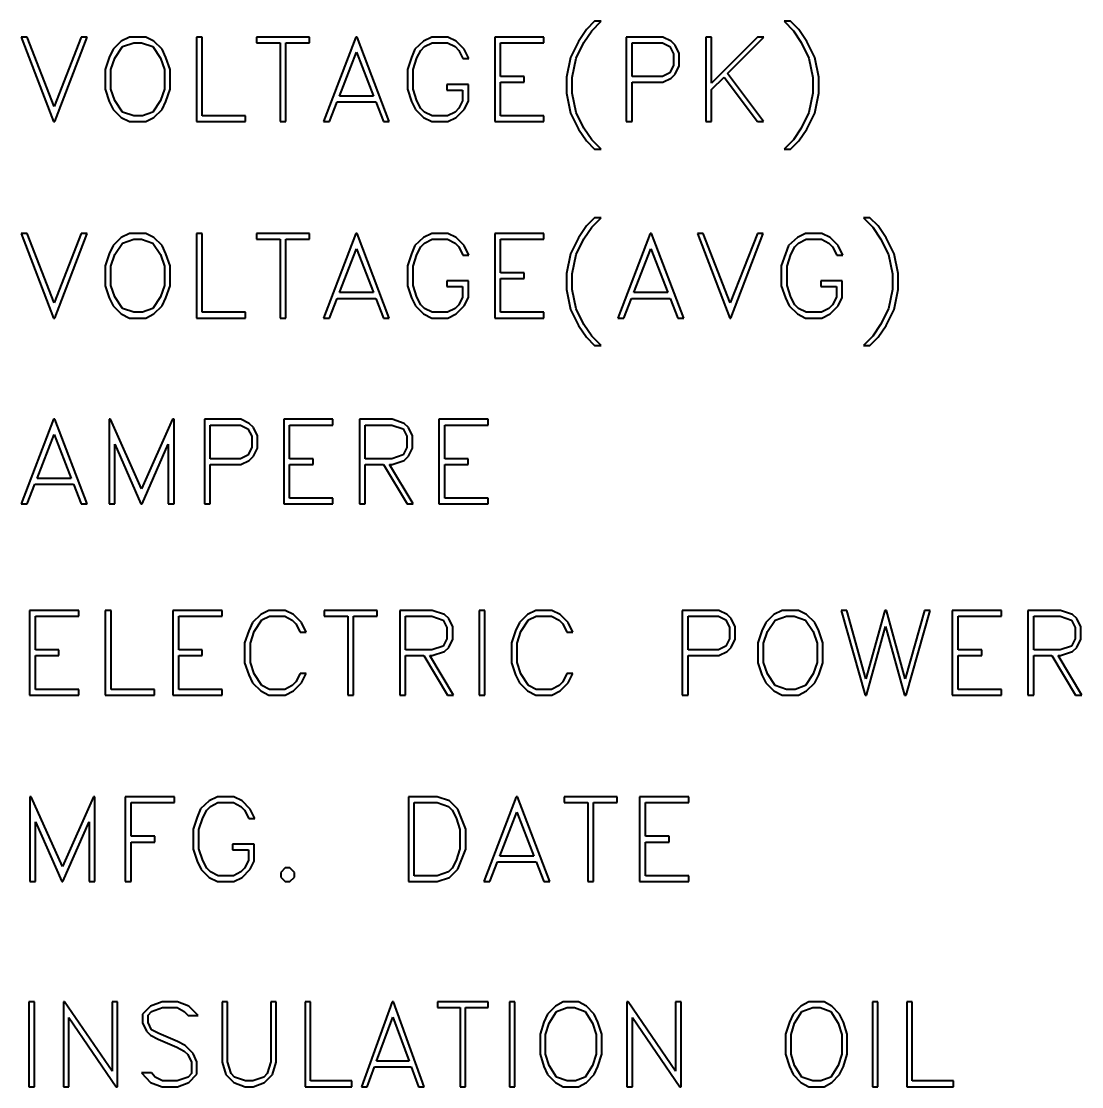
# Model space of a CAD drawing. Header units: millimetres. Extents: x 0 to 420, y 0 to 297.
# Drawn here: x 160.29 to 195.18, y 145.45 to 180.49 of the extents above; entities that cross this region are included whole.
import ezdxf

# ---------------------------------------------------------------- set-up
doc = ezdxf.new("R2010")
doc.units = ezdxf.units.MM
doc.layers.add('가시적인 것(ISO)', color=3, linetype='Continuous', lineweight=40)

msp = doc.modelspace()

# ---------------------------------------------------------------- linework, layer by layer
at = {"layer": '가시적인 것(ISO)'}
for p, q in [((179.157, 180.489), (178.888, 180.217)), ((179.061, 180.181), (179.369, 180.489)), ((179.369, 180.489), (179.157, 180.489)), ((185.6, 180.489), (185.39, 180.489)), ((185.39, 180.489), (185.696, 180.181)), ((185.872, 180.217), (185.6, 180.489)), ((178.888, 180.217), (178.624, 179.827)), ((178.805, 179.796), (179.061, 180.181)), ((185.696, 180.181), (185.952, 179.796)), ((186.133, 179.827), (185.872, 180.217)), ((160.489, 179.972), (160.295, 179.972)), ((160.295, 179.972), (161.359, 177.189)), ((161.377, 177.688), (160.489, 179.972)), ((162.267, 179.972), (161.377, 177.688)), ((161.398, 177.189), (162.459, 179.972)), ((162.459, 179.972), (162.267, 179.972)), ((163.585, 179.837), (163.316, 179.573)), ((163.854, 179.972), (163.585, 179.837)), ((163.621, 179.656), (163.996, 179.783)), ((164.387, 179.972), (163.854, 179.972)), ((163.996, 179.783), (164.248, 179.783)), ((164.248, 179.783), (164.623, 179.656)), ((164.659, 179.837), (164.387, 179.972)), ((164.926, 179.573), (164.659, 179.837)), ((166.248, 179.972), (166.06, 179.972)), ((166.06, 179.972), (166.06, 177.189)), ((166.248, 177.378), (166.248, 179.972)), ((169.771, 179.972), (168.029, 179.972)), ((168.029, 179.972), (168.029, 179.783)), ((168.029, 179.783), (168.806, 179.783)), ((168.806, 179.783), (168.806, 177.189)), ((168.995, 177.189), (168.995, 179.783)), ((168.995, 179.783), (169.771, 179.783)), ((169.771, 179.783), (169.771, 179.972)), ((171.301, 179.972), (170.237, 177.189)), ((171.34, 179.972), (171.301, 179.972)), ((172.401, 177.189), (171.34, 179.972)), ((173.527, 179.837), (173.237, 179.573)), ((173.796, 179.972), (173.527, 179.837)), ((173.564, 179.656), (173.812, 179.783)), ((174.33, 179.972), (173.796, 179.972)), ((173.812, 179.783), (174.317, 179.783)), ((174.317, 179.783), (174.563, 179.656)), ((174.602, 179.837), (174.33, 179.972)), ((174.868, 179.57), (174.602, 179.837)), ((175.872, 179.972), (175.872, 177.189)), ((177.488, 179.972), (175.872, 179.972)), ((176.061, 178.675), (176.061, 179.783)), ((176.061, 179.783), (177.488, 179.783)), ((177.488, 179.783), (177.488, 179.972)), ((178.624, 179.827), (178.363, 179.304)), ((178.549, 179.28), (178.805, 179.796)), ((181.401, 179.972), (180.198, 179.972)), ((180.198, 179.972), (180.198, 177.189)), ((180.387, 178.675), (180.387, 179.783)), ((180.387, 179.783), (181.386, 179.783)), ((181.386, 179.783), (181.632, 179.661)), ((181.673, 179.837), (181.401, 179.972)), ((181.81, 179.702), (181.673, 179.837)), ((183.001, 179.972), (182.812, 179.972)), ((182.812, 179.972), (182.812, 177.189)), ((184.518, 179.972), (183.001, 178.455)), ((183.001, 178.455), (183.001, 179.972)), ((183.532, 178.77), (184.728, 179.972)), ((184.728, 179.972), (184.518, 179.972)), ((185.952, 179.796), (186.208, 179.28)), ((186.397, 179.304), (186.133, 179.827)), ((163.316, 179.573), (163.189, 179.304)), ((163.37, 179.278), (163.621, 179.656)), ((164.623, 179.656), (164.877, 179.278)), ((165.055, 179.304), (164.926, 179.573)), ((170.758, 178.025), (171.319, 179.469)), ((171.319, 179.469), (171.881, 178.025)), ((173.237, 179.573), (173.131, 179.304)), ((173.312, 179.283), (173.442, 179.534)), ((173.442, 179.534), (173.564, 179.656)), ((174.563, 179.656), (174.687, 179.534)), ((174.687, 179.534), (174.824, 179.262)), ((175.021, 179.262), (174.868, 179.57)), ((181.632, 179.661), (181.753, 179.415)), ((181.753, 179.415), (181.753, 179.042)), ((181.942, 179.431), (181.81, 179.702)), ((181.942, 179.027), (181.942, 179.431)), ((163.189, 179.304), (163.054, 178.908)), ((163.243, 178.9), (163.37, 179.278)), ((164.877, 179.278), (165.001, 178.9)), ((165.19, 178.908), (165.055, 179.304)), ((173.131, 179.304), (172.997, 178.908)), ((173.186, 178.9), (173.312, 179.283)), ((174.824, 179.262), (175.021, 179.262)), ((178.363, 179.304), (178.231, 178.649)), ((178.42, 178.641), (178.549, 179.28)), ((186.208, 179.28), (186.338, 178.641)), ((186.527, 178.649), (186.397, 179.304)), ((163.054, 178.908), (163.054, 178.253)), ((163.243, 178.261), (163.243, 178.9)), ((165.001, 178.9), (165.001, 178.261)), ((165.19, 178.253), (165.19, 178.908)), ((172.997, 178.908), (172.997, 178.253)), ((173.186, 178.261), (173.186, 178.9)), ((181.632, 178.796), (181.386, 178.675)), ((181.753, 179.042), (181.632, 178.796)), ((181.673, 178.62), (181.81, 178.755)), ((181.81, 178.755), (181.942, 179.027)), ((184.715, 177.189), (183.532, 178.77)), ((175.003, 178.416), (174.293, 178.416)), ((174.293, 178.416), (174.293, 178.227)), ((175.003, 177.859), (175.003, 178.416)), ((176.838, 178.675), (176.061, 178.675)), ((176.061, 177.378), (176.061, 178.486)), ((176.061, 178.486), (176.838, 178.486)), ((176.838, 178.486), (176.838, 178.675)), ((178.231, 178.649), (178.231, 178.123)), ((178.42, 178.129), (178.42, 178.641)), ((181.386, 178.675), (180.387, 178.675)), ((180.387, 177.189), (180.387, 178.486)), ((180.387, 178.486), (181.401, 178.486)), ((181.401, 178.486), (181.673, 178.62)), ((183.001, 178.245), (183.413, 178.657)), ((183.413, 178.657), (184.513, 177.189)), ((186.338, 178.641), (186.338, 178.129)), ((186.527, 178.123), (186.527, 178.649)), ((163.054, 178.253), (163.189, 177.857)), ((163.37, 177.883), (163.243, 178.261)), ((165.001, 178.261), (164.877, 177.883)), ((165.055, 177.857), (165.19, 178.253)), ((171.881, 178.025), (170.758, 178.025)), ((172.997, 178.253), (173.131, 177.857)), ((173.312, 177.877), (173.186, 178.261)), ((174.293, 178.227), (174.814, 178.227)), ((174.814, 178.227), (174.814, 177.875)), ((178.231, 178.123), (178.363, 177.468)), ((178.549, 177.489), (178.42, 178.129)), ((183.001, 177.189), (183.001, 178.245)), ((186.338, 178.129), (186.208, 177.489)), ((186.397, 177.468), (186.527, 178.123)), ((163.189, 177.857), (163.316, 177.588)), ((163.621, 177.505), (163.37, 177.883)), ((164.877, 177.883), (164.623, 177.505)), ((164.926, 177.588), (165.055, 177.857)), ((170.431, 177.189), (170.688, 177.836)), ((170.688, 177.836), (171.953, 177.836)), ((171.953, 177.836), (172.21, 177.189)), ((173.131, 177.857), (173.258, 177.588)), ((173.442, 177.626), (173.312, 177.877)), ((174.814, 177.875), (174.687, 177.629)), ((174.868, 177.59), (175.003, 177.859)), ((163.316, 177.588), (163.585, 177.324)), ((163.585, 177.324), (163.854, 177.189)), ((163.996, 177.378), (163.621, 177.505)), ((164.279, 177.378), (163.996, 177.378)), ((164.623, 177.505), (164.279, 177.378)), ((164.387, 177.189), (164.659, 177.324)), ((164.659, 177.324), (164.926, 177.588)), ((167.675, 177.378), (166.248, 177.378)), ((167.675, 177.189), (167.675, 177.378)), ((173.258, 177.588), (173.527, 177.324)), ((173.564, 177.505), (173.442, 177.626)), ((173.527, 177.324), (173.796, 177.189)), ((173.815, 177.378), (173.564, 177.505)), ((174.317, 177.378), (173.815, 177.378)), ((174.565, 177.505), (174.317, 177.378)), ((174.332, 177.189), (174.602, 177.324)), ((174.687, 177.629), (174.565, 177.505)), ((174.602, 177.324), (174.868, 177.59)), ((177.488, 177.378), (176.061, 177.378)), ((177.488, 177.189), (177.488, 177.378)), ((178.363, 177.468), (178.624, 176.946)), ((178.805, 176.977), (178.549, 177.489)), ((186.208, 177.489), (185.952, 176.977)), ((186.133, 176.946), (186.397, 177.468)), ((161.359, 177.189), (161.398, 177.189)), ((163.854, 177.189), (164.387, 177.189)), ((166.06, 177.189), (167.675, 177.189)), ((168.806, 177.189), (168.995, 177.189)), ((170.237, 177.189), (170.431, 177.189)), ((172.21, 177.189), (172.401, 177.189)), ((173.796, 177.189), (174.332, 177.189)), ((175.872, 177.189), (177.488, 177.189)), ((179.061, 176.591), (178.805, 176.977)), ((180.198, 177.189), (180.387, 177.189)), ((182.812, 177.189), (183.001, 177.189)), ((184.513, 177.189), (184.715, 177.189)), ((185.952, 176.977), (185.696, 176.591)), ((178.624, 176.946), (178.888, 176.555)), ((185.872, 176.555), (186.133, 176.946)), ((178.888, 176.555), (179.157, 176.283)), ((179.369, 176.283), (179.061, 176.591)), ((179.157, 176.283), (179.369, 176.283)), ((185.696, 176.591), (185.39, 176.283)), ((185.39, 176.283), (185.6, 176.283)), ((185.6, 176.283), (185.872, 176.555)), ((179.157, 174.029), (178.888, 173.758)), ((179.061, 173.721), (179.369, 174.029)), ((179.369, 174.029), (179.157, 174.029)), ((188.214, 174.029), (188.005, 174.029)), ((188.005, 174.029), (188.31, 173.721)), ((188.486, 173.758), (188.214, 174.029)), ((160.489, 173.512), (160.295, 173.512)), ((160.295, 173.512), (161.359, 170.729)), ((161.377, 171.229), (160.489, 173.512)), ((162.267, 173.512), (161.377, 171.229)), ((161.398, 170.729), (162.459, 173.512)), ((162.459, 173.512), (162.267, 173.512)), ((163.854, 173.512), (163.585, 173.377)), ((164.387, 173.512), (163.854, 173.512)), ((164.659, 173.377), (164.387, 173.512)), ((166.248, 173.512), (166.06, 173.512)), ((166.06, 173.512), (166.06, 170.729)), ((166.248, 170.918), (166.248, 173.512)), ((169.771, 173.512), (168.029, 173.512)), ((168.029, 173.512), (168.029, 173.323)), ((169.771, 173.323), (169.771, 173.512)), ((171.301, 173.512), (170.237, 170.729)), ((171.34, 173.512), (171.301, 173.512)), ((172.401, 170.729), (171.34, 173.512)), ((173.796, 173.512), (173.527, 173.377)), ((174.33, 173.512), (173.796, 173.512)), ((174.602, 173.377), (174.33, 173.512)), ((175.872, 173.512), (175.872, 170.729)), ((177.488, 173.512), (175.872, 173.512)), ((177.488, 173.323), (177.488, 173.512)), ((178.888, 173.758), (178.624, 173.367)), ((178.805, 173.336), (179.061, 173.721)), ((180.987, 173.512), (179.923, 170.729)), ((181.026, 173.512), (180.987, 173.512)), ((182.087, 170.729), (181.026, 173.512)), ((182.732, 173.512), (182.538, 173.512)), ((182.538, 173.512), (183.602, 170.729)), ((183.62, 171.229), (182.732, 173.512)), ((184.51, 173.512), (183.62, 171.229)), ((183.64, 170.729), (184.702, 173.512)), ((184.702, 173.512), (184.51, 173.512)), ((186.097, 173.512), (185.828, 173.377)), ((186.63, 173.512), (186.097, 173.512)), ((186.902, 173.377), (186.63, 173.512)), ((188.31, 173.721), (188.566, 173.336)), ((188.748, 173.367), (188.486, 173.758)), ((163.316, 173.113), (163.189, 172.844)), ((163.585, 173.377), (163.316, 173.113)), ((163.37, 172.818), (163.621, 173.196)), ((163.621, 173.196), (163.996, 173.323)), ((163.996, 173.323), (164.248, 173.323)), ((164.248, 173.323), (164.623, 173.196)), ((164.623, 173.196), (164.877, 172.818)), ((164.926, 173.113), (164.659, 173.377)), ((165.055, 172.844), (164.926, 173.113)), ((168.029, 173.323), (168.806, 173.323)), ((168.806, 173.323), (168.806, 170.729)), ((168.995, 170.729), (168.995, 173.323)), ((168.995, 173.323), (169.771, 173.323)), ((173.237, 173.113), (173.131, 172.844)), ((173.527, 173.377), (173.237, 173.113)), ((173.442, 173.074), (173.564, 173.196)), ((173.564, 173.196), (173.812, 173.323)), ((173.812, 173.323), (174.317, 173.323)), ((174.317, 173.323), (174.563, 173.196)), ((174.563, 173.196), (174.687, 173.074)), ((174.868, 173.111), (174.602, 173.377)), ((175.021, 172.802), (174.868, 173.111)), ((176.061, 172.215), (176.061, 173.323)), ((176.061, 173.323), (177.488, 173.323)), ((178.624, 173.367), (178.363, 172.844)), ((178.549, 172.821), (178.805, 173.336)), ((185.538, 173.113), (185.432, 172.844)), ((185.828, 173.377), (185.538, 173.113)), ((185.742, 173.074), (185.864, 173.196)), ((185.864, 173.196), (186.112, 173.323)), ((186.112, 173.323), (186.617, 173.323)), ((186.617, 173.323), (186.863, 173.196)), ((186.863, 173.196), (186.987, 173.074)), ((187.169, 173.111), (186.902, 173.377)), ((187.321, 172.802), (187.169, 173.111)), ((188.566, 173.336), (188.823, 172.821)), ((189.012, 172.844), (188.748, 173.367)), ((163.189, 172.844), (163.054, 172.448)), ((163.243, 172.44), (163.37, 172.818)), ((164.877, 172.818), (165.001, 172.44)), ((165.19, 172.448), (165.055, 172.844)), ((170.758, 171.565), (171.319, 173.01)), ((171.319, 173.01), (171.881, 171.565)), ((173.131, 172.844), (172.997, 172.448)), ((173.186, 172.44), (173.312, 172.823)), ((173.312, 172.823), (173.442, 173.074)), ((174.687, 173.074), (174.824, 172.802)), ((174.824, 172.802), (175.021, 172.802)), ((178.363, 172.844), (178.231, 172.189)), ((178.42, 172.181), (178.549, 172.821)), ((180.444, 171.565), (181.005, 173.01)), ((181.005, 173.01), (181.567, 171.565)), ((185.432, 172.844), (185.297, 172.448)), ((185.486, 172.44), (185.613, 172.823)), ((185.613, 172.823), (185.742, 173.074)), ((186.987, 173.074), (187.125, 172.802)), ((187.125, 172.802), (187.321, 172.802)), ((188.823, 172.821), (188.952, 172.181)), ((189.141, 172.189), (189.012, 172.844)), ((163.054, 172.448), (163.054, 171.793)), ((163.243, 171.801), (163.243, 172.44)), ((165.001, 172.44), (165.001, 171.801)), ((165.19, 171.793), (165.19, 172.448)), ((172.997, 172.448), (172.997, 171.793)), ((173.186, 171.801), (173.186, 172.44)), ((185.297, 172.448), (185.297, 171.793)), ((185.486, 171.801), (185.486, 172.44)), ((176.838, 172.215), (176.061, 172.215)), ((176.838, 172.026), (176.838, 172.215)), ((178.231, 172.189), (178.231, 171.664)), ((178.42, 171.669), (178.42, 172.181)), ((188.952, 172.181), (188.952, 171.669)), ((189.141, 171.664), (189.141, 172.189)), ((163.054, 171.793), (163.189, 171.397)), ((163.37, 171.423), (163.243, 171.801)), ((165.001, 171.801), (164.877, 171.423)), ((165.055, 171.397), (165.19, 171.793)), ((172.997, 171.793), (173.131, 171.397)), ((173.312, 171.418), (173.186, 171.801)), ((175.003, 171.956), (174.293, 171.956)), ((174.293, 171.956), (174.293, 171.767)), ((174.293, 171.767), (174.814, 171.767)), ((174.814, 171.767), (174.814, 171.415)), ((175.003, 171.4), (175.003, 171.956)), ((176.061, 170.918), (176.061, 172.026)), ((176.061, 172.026), (176.838, 172.026)), ((185.297, 171.793), (185.432, 171.397)), ((185.613, 171.418), (185.486, 171.801)), ((187.303, 171.956), (186.594, 171.956)), ((186.594, 171.956), (186.594, 171.767)), ((186.594, 171.767), (187.114, 171.767)), ((187.114, 171.767), (187.114, 171.415)), ((187.303, 171.4), (187.303, 171.956)), ((163.189, 171.397), (163.316, 171.128)), ((163.621, 171.045), (163.37, 171.423)), ((164.877, 171.423), (164.623, 171.045)), ((164.926, 171.128), (165.055, 171.397)), ((170.431, 170.729), (170.688, 171.376)), ((170.688, 171.376), (171.953, 171.376)), ((171.881, 171.565), (170.758, 171.565)), ((171.953, 171.376), (172.21, 170.729)), ((173.131, 171.397), (173.258, 171.128)), ((173.442, 171.167), (173.312, 171.418)), ((174.814, 171.415), (174.687, 171.169)), ((174.868, 171.13), (175.003, 171.4)), ((178.231, 171.664), (178.363, 171.009)), ((178.549, 171.029), (178.42, 171.669)), ((180.118, 170.729), (180.374, 171.376)), ((180.374, 171.376), (181.64, 171.376)), ((181.567, 171.565), (180.444, 171.565)), ((181.64, 171.376), (181.896, 170.729)), ((185.432, 171.397), (185.559, 171.128)), ((185.742, 171.167), (185.613, 171.418)), ((187.114, 171.415), (186.987, 171.169)), ((187.169, 171.13), (187.303, 171.4)), ((188.952, 171.669), (188.823, 171.029)), ((189.012, 171.009), (189.141, 171.664)), ((163.316, 171.128), (163.585, 170.864)), ((163.996, 170.918), (163.621, 171.045)), ((164.623, 171.045), (164.279, 170.918)), ((164.659, 170.864), (164.926, 171.128)), ((173.258, 171.128), (173.527, 170.864)), ((173.564, 171.045), (173.442, 171.167)), ((173.815, 170.918), (173.564, 171.045)), ((174.565, 171.045), (174.317, 170.918)), ((174.687, 171.169), (174.565, 171.045)), ((174.602, 170.864), (174.868, 171.13)), ((178.363, 171.009), (178.624, 170.486)), ((178.805, 170.517), (178.549, 171.029)), ((185.559, 171.128), (185.828, 170.864)), ((185.864, 171.045), (185.742, 171.167)), ((186.115, 170.918), (185.864, 171.045)), ((186.866, 171.045), (186.617, 170.918)), ((186.987, 171.169), (186.866, 171.045)), ((186.902, 170.864), (187.169, 171.13)), ((188.823, 171.029), (188.566, 170.517)), ((188.748, 170.486), (189.012, 171.009)), ((161.359, 170.729), (161.398, 170.729)), ((163.585, 170.864), (163.854, 170.729)), ((163.854, 170.729), (164.387, 170.729)), ((164.279, 170.918), (163.996, 170.918)), ((164.387, 170.729), (164.659, 170.864)), ((166.06, 170.729), (167.675, 170.729)), ((167.675, 170.918), (166.248, 170.918)), ((167.675, 170.729), (167.675, 170.918)), ((168.806, 170.729), (168.995, 170.729)), ((170.237, 170.729), (170.431, 170.729)), ((172.21, 170.729), (172.401, 170.729)), ((173.527, 170.864), (173.796, 170.729)), ((173.796, 170.729), (174.332, 170.729)), ((174.317, 170.918), (173.815, 170.918)), ((174.332, 170.729), (174.602, 170.864)), ((175.872, 170.729), (177.488, 170.729)), ((177.488, 170.918), (176.061, 170.918)), ((177.488, 170.729), (177.488, 170.918)), ((179.923, 170.729), (180.118, 170.729)), ((181.896, 170.729), (182.087, 170.729)), ((183.602, 170.729), (183.64, 170.729)), ((185.828, 170.864), (186.097, 170.729)), ((186.097, 170.729), (186.633, 170.729)), ((186.617, 170.918), (186.115, 170.918)), ((186.633, 170.729), (186.902, 170.864)), ((178.624, 170.486), (178.888, 170.095)), ((179.061, 170.131), (178.805, 170.517)), ((188.566, 170.517), (188.31, 170.131)), ((188.486, 170.095), (188.748, 170.486)), ((178.888, 170.095), (179.157, 169.823)), ((179.369, 169.823), (179.061, 170.131)), ((188.31, 170.131), (188.005, 169.823)), ((188.214, 169.823), (188.486, 170.095)), ((179.157, 169.823), (179.369, 169.823)), ((188.005, 169.823), (188.214, 169.823)), ((161.359, 167.398), (160.295, 164.615)), ((161.398, 167.398), (161.359, 167.398)), ((162.459, 164.615), (161.398, 167.398)), ((163.184, 167.398), (163.184, 164.615)), ((163.23, 167.398), (163.184, 167.398)), ((164.253, 165.107), (163.23, 167.398)), ((165.273, 167.398), (164.253, 165.107)), ((165.319, 167.398), (165.273, 167.398)), ((165.319, 164.615), (165.319, 167.398)), ((167.522, 167.398), (166.318, 167.398)), ((166.318, 167.398), (166.318, 164.615)), ((166.507, 166.101), (166.507, 167.209)), ((166.507, 167.209), (167.506, 167.209)), ((167.506, 167.209), (167.752, 167.087)), ((167.794, 167.263), (167.522, 167.398)), ((167.931, 167.129), (167.794, 167.263)), ((168.933, 167.398), (168.933, 164.615)), ((170.548, 167.398), (168.933, 167.398)), ((169.122, 166.101), (169.122, 167.209)), ((169.122, 167.209), (170.548, 167.209)), ((170.548, 167.209), (170.548, 167.398)), ((172.492, 167.398), (171.42, 167.398)), ((171.42, 167.398), (171.42, 164.615)), ((171.609, 167.209), (172.482, 167.209)), ((171.609, 166.101), (171.609, 167.209)), ((172.482, 167.209), (172.854, 167.082)), ((172.891, 167.263), (172.492, 167.398)), ((173.033, 167.129), (172.891, 167.263)), ((175.65, 167.398), (174.035, 167.398)), ((174.035, 167.398), (174.035, 164.615)), ((174.224, 166.101), (174.224, 167.209)), ((174.224, 167.209), (175.65, 167.209)), ((175.65, 167.209), (175.65, 167.398)), ((160.815, 165.451), (161.377, 166.896)), ((161.377, 166.896), (161.939, 165.451)), ((167.752, 167.087), (167.874, 166.841)), ((167.874, 166.841), (167.874, 166.469)), ((168.063, 166.857), (167.931, 167.129)), ((168.063, 166.453), (168.063, 166.857)), ((172.854, 167.082), (172.976, 166.841)), ((172.976, 166.841), (172.976, 166.469)), ((173.165, 166.857), (173.033, 167.129)), ((173.165, 166.453), (173.165, 166.857)), ((163.373, 164.615), (163.373, 166.577)), ((163.373, 166.577), (164.232, 164.615)), ((164.271, 164.615), (165.13, 166.577)), ((165.13, 166.577), (165.13, 164.615)), ((167.874, 166.469), (167.752, 166.223)), ((167.931, 166.181), (168.063, 166.453)), ((172.976, 166.469), (172.854, 166.228)), ((173.033, 166.181), (173.165, 166.453)), ((167.506, 166.101), (166.507, 166.101)), ((167.752, 166.223), (167.506, 166.101)), ((167.794, 166.047), (167.931, 166.181)), ((169.898, 166.101), (169.122, 166.101)), ((169.898, 165.912), (169.898, 166.101)), ((172.482, 166.101), (171.609, 166.101)), ((172.854, 166.228), (172.482, 166.101)), ((172.891, 166.047), (173.033, 166.181)), ((175, 166.101), (174.224, 166.101)), ((175, 165.912), (175, 166.101)), ((166.507, 164.615), (166.507, 165.912)), ((166.507, 165.912), (167.522, 165.912)), ((167.522, 165.912), (167.794, 166.047)), ((169.122, 164.804), (169.122, 165.912)), ((169.122, 165.912), (169.898, 165.912)), ((171.609, 164.615), (171.609, 165.912)), ((171.609, 165.912), (172.21, 165.912)), ((172.21, 165.912), (172.989, 164.615)), ((173.188, 164.615), (172.412, 165.912)), ((172.412, 165.912), (172.492, 165.912)), ((172.492, 165.912), (172.891, 166.047)), ((174.224, 164.804), (174.224, 165.912)), ((174.224, 165.912), (175, 165.912)), ((161.939, 165.451), (160.815, 165.451)), ((160.489, 164.615), (160.745, 165.262)), ((160.745, 165.262), (162.011, 165.262)), ((162.011, 165.262), (162.267, 164.615)), ((170.548, 164.804), (169.122, 164.804)), ((170.548, 164.615), (170.548, 164.804)), ((175.65, 164.804), (174.224, 164.804)), ((175.65, 164.615), (175.65, 164.804)), ((160.295, 164.615), (160.489, 164.615)), ((162.267, 164.615), (162.459, 164.615)), ((163.184, 164.615), (163.373, 164.615)), ((164.232, 164.615), (164.271, 164.615)), ((165.13, 164.615), (165.319, 164.615)), ((166.318, 164.615), (166.507, 164.615)), ((168.933, 164.615), (170.548, 164.615)), ((171.42, 164.615), (171.609, 164.615)), ((172.989, 164.615), (173.188, 164.615)), ((174.035, 164.615), (175.65, 164.615)), ((160.569, 161.111), (160.569, 158.328)), ((162.185, 161.111), (160.569, 161.111)), ((160.758, 159.814), (160.758, 160.922)), ((160.758, 160.922), (162.185, 160.922)), ((162.185, 160.922), (162.185, 161.111)), ((163.246, 161.111), (163.057, 161.111)), ((163.057, 161.111), (163.057, 158.328)), ((163.246, 158.517), (163.246, 161.111)), ((165.283, 161.111), (165.283, 158.328)), ((166.898, 161.111), (165.283, 161.111)), ((165.472, 159.814), (165.472, 160.922)), ((165.472, 160.922), (166.898, 160.922)), ((166.898, 160.922), (166.898, 161.111)), ((168.172, 160.976), (167.905, 160.712)), ((168.441, 161.111), (168.172, 160.976)), ((168.208, 160.8), (168.456, 160.922)), ((168.974, 161.111), (168.441, 161.111)), ((168.456, 160.922), (168.961, 160.922)), ((168.961, 160.922), (169.207, 160.795)), ((169.246, 160.976), (168.974, 161.111)), ((169.513, 160.71), (169.246, 160.976)), ((172.003, 161.111), (170.261, 161.111)), ((170.261, 161.111), (170.261, 160.922)), ((170.261, 160.922), (171.037, 160.922)), ((171.037, 160.922), (171.037, 158.328)), ((171.226, 158.328), (171.226, 160.922)), ((171.226, 160.922), (172.003, 160.922)), ((172.003, 160.922), (172.003, 161.111)), ((173.815, 161.111), (172.743, 161.111)), ((172.743, 161.111), (172.743, 158.328)), ((172.932, 160.922), (173.804, 160.922)), ((172.932, 159.814), (172.932, 160.922)), ((173.804, 160.922), (174.177, 160.795)), ((174.213, 160.976), (173.815, 161.111)), ((174.356, 160.842), (174.213, 160.976)), ((174.488, 160.57), (174.356, 160.842)), ((175.546, 161.111), (175.357, 161.111)), ((175.357, 161.111), (175.357, 158.328)), ((175.546, 158.328), (175.546, 161.111)), ((176.949, 160.976), (176.683, 160.712)), ((177.218, 161.111), (176.949, 160.976)), ((176.986, 160.8), (177.234, 160.922)), ((177.752, 161.111), (177.218, 161.111)), ((177.234, 160.922), (177.739, 160.922)), ((177.739, 160.922), (177.985, 160.795)), ((178.023, 160.976), (177.752, 161.111)), ((178.29, 160.71), (178.023, 160.976)), ((183.244, 161.111), (182.041, 161.111)), ((182.041, 161.111), (182.041, 158.328)), ((182.23, 160.922), (183.229, 160.922)), ((182.23, 159.814), (182.23, 160.922)), ((183.229, 160.922), (183.475, 160.8)), ((183.516, 160.976), (183.244, 161.111)), ((183.653, 160.842), (183.516, 160.976)), ((183.785, 160.57), (183.653, 160.842)), ((185.056, 160.976), (184.787, 160.712)), ((185.326, 161.111), (185.056, 160.976)), ((185.093, 160.795), (185.468, 160.922)), ((185.859, 161.111), (185.326, 161.111)), ((185.468, 160.922), (185.719, 160.922)), ((185.719, 160.922), (186.094, 160.795)), ((186.131, 160.976), (185.859, 161.111)), ((186.397, 160.712), (186.131, 160.976)), ((187.456, 161.111), (187.262, 161.111)), ((187.262, 161.111), (188.059, 158.328)), ((188.08, 158.859), (187.456, 161.111)), ((188.706, 161.111), (188.08, 158.859)), ((188.753, 161.111), (188.706, 161.111)), ((189.377, 158.859), (188.753, 161.111)), ((190.003, 161.111), (189.377, 158.859)), ((189.4, 158.328), (190.195, 161.111)), ((190.195, 161.111), (190.003, 161.111)), ((190.924, 161.111), (190.924, 158.328)), ((192.54, 161.111), (190.924, 161.111)), ((191.113, 159.814), (191.113, 160.922)), ((191.113, 160.922), (192.54, 160.922)), ((192.54, 160.922), (192.54, 161.111)), ((194.484, 161.111), (193.412, 161.111)), ((193.412, 161.111), (193.412, 158.328)), ((193.601, 160.922), (194.473, 160.922)), ((193.601, 159.814), (193.601, 160.922)), ((194.473, 160.922), (194.846, 160.795)), ((194.882, 160.976), (194.484, 161.111)), ((195.025, 160.842), (194.882, 160.976)), ((195.157, 160.57), (195.025, 160.842)), ((167.905, 160.712), (167.776, 160.443)), ((167.957, 160.417), (168.208, 160.8)), ((169.207, 160.795), (169.331, 160.674)), ((169.331, 160.674), (169.469, 160.402)), ((169.665, 160.402), (169.513, 160.71)), ((174.177, 160.795), (174.299, 160.554)), ((174.299, 160.554), (174.299, 160.182)), ((174.488, 160.166), (174.488, 160.57)), ((176.683, 160.712), (176.553, 160.443)), ((176.734, 160.417), (176.986, 160.8)), ((177.985, 160.795), (178.109, 160.674)), ((178.109, 160.674), (178.246, 160.402)), ((178.443, 160.402), (178.29, 160.71)), ((183.475, 160.8), (183.596, 160.554)), ((183.596, 160.554), (183.596, 160.182)), ((183.785, 160.166), (183.785, 160.57)), ((184.787, 160.712), (184.66, 160.443)), ((184.842, 160.417), (185.093, 160.795)), ((186.094, 160.795), (186.348, 160.417)), ((186.527, 160.443), (186.397, 160.712)), ((188.103, 158.328), (188.727, 160.58)), ((188.727, 160.58), (189.353, 158.328)), ((194.846, 160.795), (194.968, 160.554)), ((194.968, 160.554), (194.968, 160.182)), ((195.157, 160.166), (195.157, 160.57)), ((167.776, 160.443), (167.641, 160.047)), ((167.83, 160.039), (167.957, 160.417)), ((169.469, 160.402), (169.665, 160.402)), ((174.299, 160.182), (174.177, 159.941)), ((174.356, 159.894), (174.488, 160.166)), ((176.553, 160.443), (176.419, 160.047)), ((176.608, 160.039), (176.734, 160.417)), ((178.246, 160.402), (178.443, 160.402)), ((183.596, 160.182), (183.475, 159.936)), ((183.653, 159.894), (183.785, 160.166)), ((184.66, 160.443), (184.526, 160.047)), ((184.715, 160.039), (184.842, 160.417)), ((186.348, 160.417), (186.472, 160.039)), ((186.661, 160.047), (186.527, 160.443)), ((194.968, 160.182), (194.846, 159.941)), ((195.025, 159.894), (195.157, 160.166)), ((161.535, 159.814), (160.758, 159.814)), ((161.535, 159.625), (161.535, 159.814)), ((166.248, 159.814), (165.472, 159.814)), ((166.248, 159.625), (166.248, 159.814)), ((167.641, 160.047), (167.641, 159.392)), ((167.83, 159.4), (167.83, 160.039)), ((173.804, 159.814), (172.932, 159.814)), ((174.177, 159.941), (173.804, 159.814)), ((174.213, 159.76), (174.356, 159.894)), ((176.419, 160.047), (176.419, 159.392)), ((176.608, 159.4), (176.608, 160.039)), ((183.229, 159.814), (182.23, 159.814)), ((183.475, 159.936), (183.229, 159.814)), ((183.516, 159.76), (183.653, 159.894)), ((184.526, 160.047), (184.526, 159.392)), ((184.715, 159.4), (184.715, 160.039)), ((186.472, 160.039), (186.472, 159.4)), ((186.661, 159.392), (186.661, 160.047)), ((191.89, 159.814), (191.113, 159.814)), ((191.89, 159.625), (191.89, 159.814)), ((194.473, 159.814), (193.601, 159.814)), ((194.846, 159.941), (194.473, 159.814)), ((194.882, 159.76), (195.025, 159.894)), ((160.758, 158.517), (160.758, 159.625)), ((160.758, 159.625), (161.535, 159.625)), ((165.472, 158.517), (165.472, 159.625)), ((165.472, 159.625), (166.248, 159.625)), ((172.932, 158.328), (172.932, 159.625)), ((172.932, 159.625), (173.532, 159.625)), ((173.532, 159.625), (174.312, 158.328)), ((174.511, 158.328), (173.734, 159.625)), ((173.734, 159.625), (173.815, 159.625)), ((173.815, 159.625), (174.213, 159.76)), ((182.23, 158.328), (182.23, 159.625)), ((182.23, 159.625), (183.244, 159.625)), ((183.244, 159.625), (183.516, 159.76)), ((191.113, 158.517), (191.113, 159.625)), ((191.113, 159.625), (191.89, 159.625)), ((193.601, 158.328), (193.601, 159.625)), ((193.601, 159.625), (194.201, 159.625)), ((194.201, 159.625), (194.981, 158.328)), ((195.18, 158.328), (194.403, 159.625)), ((194.403, 159.625), (194.484, 159.625)), ((194.484, 159.625), (194.882, 159.76)), ((167.641, 159.392), (167.776, 158.996)), ((167.957, 159.022), (167.83, 159.4)), ((176.419, 159.392), (176.553, 158.996)), ((176.734, 159.022), (176.608, 159.4)), ((184.526, 159.392), (184.66, 158.996)), ((184.842, 159.022), (184.715, 159.4)), ((186.472, 159.4), (186.348, 159.022)), ((186.527, 158.996), (186.661, 159.392)), ((167.776, 158.996), (167.905, 158.727)), ((168.208, 158.642), (167.957, 159.022)), ((169.331, 158.766), (169.207, 158.644)), ((169.469, 159.038), (169.331, 158.766)), ((169.665, 159.038), (169.469, 159.038)), ((169.513, 158.73), (169.665, 159.038)), ((176.553, 158.996), (176.683, 158.727)), ((176.986, 158.642), (176.734, 159.022)), ((178.109, 158.766), (177.985, 158.644)), ((178.246, 159.038), (178.109, 158.766)), ((178.443, 159.038), (178.246, 159.038)), ((178.29, 158.73), (178.443, 159.038)), ((184.66, 158.996), (184.787, 158.727)), ((185.093, 158.644), (184.842, 159.022)), ((186.348, 159.022), (186.094, 158.644)), ((186.397, 158.727), (186.527, 158.996)), ((162.185, 158.517), (160.758, 158.517)), ((162.185, 158.328), (162.185, 158.517)), ((164.672, 158.517), (163.246, 158.517)), ((164.672, 158.328), (164.672, 158.517)), ((166.898, 158.517), (165.472, 158.517)), ((166.898, 158.328), (166.898, 158.517)), ((167.905, 158.727), (168.172, 158.463)), ((168.172, 158.463), (168.441, 158.328)), ((168.456, 158.517), (168.208, 158.642)), ((168.961, 158.517), (168.456, 158.517)), ((169.207, 158.644), (168.961, 158.517)), ((168.974, 158.328), (169.246, 158.463)), ((169.246, 158.463), (169.513, 158.73)), ((176.683, 158.727), (176.949, 158.463)), ((176.949, 158.463), (177.218, 158.328)), ((177.234, 158.517), (176.986, 158.642)), ((177.739, 158.517), (177.234, 158.517)), ((177.985, 158.644), (177.739, 158.517)), ((177.752, 158.328), (178.023, 158.463)), ((178.023, 158.463), (178.29, 158.73)), ((184.787, 158.727), (185.056, 158.463)), ((185.056, 158.463), (185.326, 158.328)), ((185.468, 158.517), (185.093, 158.644)), ((185.75, 158.517), (185.468, 158.517)), ((186.094, 158.644), (185.75, 158.517)), ((185.859, 158.328), (186.131, 158.463)), ((186.131, 158.463), (186.397, 158.727)), ((192.54, 158.517), (191.113, 158.517)), ((192.54, 158.328), (192.54, 158.517)), ((160.569, 158.328), (162.185, 158.328)), ((163.057, 158.328), (164.672, 158.328)), ((165.283, 158.328), (166.898, 158.328)), ((168.441, 158.328), (168.974, 158.328)), ((171.037, 158.328), (171.226, 158.328)), ((172.743, 158.328), (172.932, 158.328)), ((174.312, 158.328), (174.511, 158.328)), ((175.357, 158.328), (175.546, 158.328)), ((177.218, 158.328), (177.752, 158.328)), ((182.041, 158.328), (182.23, 158.328)), ((185.326, 158.328), (185.859, 158.328)), ((188.059, 158.328), (188.103, 158.328)), ((189.353, 158.328), (189.4, 158.328)), ((190.924, 158.328), (192.54, 158.328)), ((193.412, 158.328), (193.601, 158.328)), ((194.981, 158.328), (195.18, 158.328)), ((160.576, 154.983), (160.576, 152.195)), ((160.623, 154.983), (160.576, 154.983)), ((161.648, 152.688), (160.623, 154.983)), ((162.67, 154.983), (161.648, 152.688)), ((162.716, 154.983), (162.67, 154.983)), ((162.716, 152.195), (162.716, 154.983)), ((165.336, 154.983), (163.717, 154.983)), ((163.717, 154.983), (163.717, 152.195)), ((165.336, 154.794), (165.336, 154.983)), ((166.75, 154.983), (166.48, 154.848)), ((167.284, 154.983), (166.75, 154.983)), ((167.556, 154.848), (167.284, 154.983)), ((173.979, 154.983), (173.035, 154.983)), ((173.035, 154.983), (173.035, 152.195)), ((174.381, 154.848), (173.979, 154.983)), ((176.578, 154.983), (175.512, 152.195)), ((176.617, 154.983), (176.578, 154.983)), ((177.68, 152.195), (176.617, 154.983)), ((178.15, 154.983), (178.15, 154.794)), ((179.896, 154.983), (178.15, 154.983)), ((179.896, 154.794), (179.896, 154.983)), ((180.637, 154.983), (180.637, 152.195)), ((182.256, 154.983), (180.637, 154.983)), ((182.256, 154.794), (182.256, 154.983)), ((163.907, 153.684), (163.907, 154.794)), ((163.907, 154.794), (165.336, 154.794)), ((166.189, 154.584), (166.083, 154.314)), ((166.48, 154.848), (166.189, 154.584)), ((166.265, 154.293), (166.394, 154.545)), ((166.394, 154.545), (166.516, 154.667)), ((166.516, 154.667), (166.765, 154.794)), ((166.765, 154.794), (167.271, 154.794)), ((167.271, 154.794), (167.518, 154.667)), ((167.518, 154.667), (167.642, 154.545)), ((167.824, 154.581), (167.556, 154.848)), ((167.642, 154.545), (167.78, 154.272)), ((167.977, 154.272), (167.824, 154.581)), ((173.224, 154.794), (173.971, 154.794)), ((173.224, 152.384), (173.224, 154.794)), ((173.971, 154.794), (174.35, 154.667)), ((174.35, 154.667), (174.469, 154.545)), ((174.653, 154.578), (174.381, 154.848)), ((174.469, 154.545), (174.599, 154.293)), ((174.915, 153.92), (174.653, 154.578)), ((178.15, 154.794), (178.928, 154.794)), ((178.928, 154.794), (178.928, 152.195)), ((179.117, 152.195), (179.117, 154.794)), ((179.117, 154.794), (179.896, 154.794)), ((180.827, 153.684), (180.827, 154.794)), ((180.827, 154.794), (182.256, 154.794)), ((166.083, 154.314), (165.948, 153.917)), ((166.138, 153.909), (166.265, 154.293)), ((167.78, 154.272), (167.977, 154.272)), ((174.599, 154.293), (174.726, 153.909)), ((176.033, 153.033), (176.596, 154.48)), ((176.596, 154.48), (177.159, 153.033)), ((160.766, 152.195), (160.766, 154.161)), ((160.766, 154.161), (161.627, 152.195)), ((161.666, 152.195), (162.527, 154.161)), ((162.527, 154.161), (162.527, 152.195)), ((165.948, 153.917), (165.948, 153.261)), ((166.138, 153.269), (166.138, 153.909)), ((174.726, 153.909), (174.726, 153.269)), ((174.915, 153.258), (174.915, 153.92)), ((164.685, 153.684), (163.907, 153.684)), ((163.907, 152.195), (163.907, 153.494)), ((163.907, 153.494), (164.685, 153.494)), ((164.685, 153.494), (164.685, 153.684)), ((181.605, 153.684), (180.827, 153.684)), ((180.827, 152.384), (180.827, 153.494)), ((180.827, 153.494), (181.605, 153.494)), ((181.605, 153.494), (181.605, 153.684)), ((165.948, 153.261), (166.083, 152.864)), ((166.265, 152.885), (166.138, 153.269)), ((167.958, 153.424), (167.248, 153.424)), ((167.248, 153.424), (167.248, 153.235)), ((167.248, 153.235), (167.769, 153.235)), ((167.769, 153.235), (167.769, 152.882)), ((167.958, 152.867), (167.958, 153.424)), ((174.726, 153.269), (174.599, 152.885)), ((174.653, 152.599), (174.915, 153.258)), ((166.083, 152.864), (166.21, 152.594)), ((166.394, 152.633), (166.265, 152.885)), ((167.769, 152.882), (167.642, 152.636)), ((167.824, 152.597), (167.958, 152.867)), ((174.599, 152.885), (174.469, 152.633)), ((175.706, 152.195), (175.963, 152.843)), ((175.963, 152.843), (177.232, 152.843)), ((177.159, 153.033), (176.033, 153.033)), ((177.232, 152.843), (177.488, 152.195)), ((166.21, 152.594), (166.48, 152.33)), ((166.516, 152.511), (166.394, 152.633)), ((166.768, 152.384), (166.516, 152.511)), ((167.52, 152.511), (167.271, 152.384)), ((167.642, 152.636), (167.52, 152.511)), ((167.556, 152.33), (167.824, 152.597)), ((168.98, 152.643), (168.833, 152.496)), ((168.833, 152.496), (168.833, 152.343)), ((169.134, 152.643), (168.98, 152.643)), ((169.281, 152.496), (169.134, 152.643)), ((169.281, 152.343), (169.281, 152.496)), ((174.35, 152.511), (173.971, 152.384)), ((174.469, 152.633), (174.35, 152.511)), ((174.381, 152.33), (174.653, 152.599)), ((160.576, 152.195), (160.766, 152.195)), ((161.627, 152.195), (161.666, 152.195)), ((162.527, 152.195), (162.716, 152.195)), ((163.717, 152.195), (163.907, 152.195)), ((166.48, 152.33), (166.75, 152.195)), ((166.75, 152.195), (167.287, 152.195)), ((167.271, 152.384), (166.768, 152.384)), ((167.287, 152.195), (167.556, 152.33)), ((168.833, 152.343), (168.98, 152.195)), ((168.98, 152.195), (169.134, 152.195)), ((169.134, 152.195), (169.281, 152.343)), ((173.035, 152.195), (173.979, 152.195)), ((173.971, 152.384), (173.224, 152.384)), ((173.979, 152.195), (174.381, 152.33)), ((175.512, 152.195), (175.706, 152.195)), ((177.488, 152.195), (177.68, 152.195)), ((178.928, 152.195), (179.117, 152.195)), ((180.637, 152.195), (182.256, 152.195)), ((182.256, 152.384), (180.827, 152.384)), ((182.256, 152.195), (182.256, 152.384)), ((160.726, 148.236), (160.547, 148.236)), ((160.547, 148.236), (160.547, 145.448)), ((160.726, 145.448), (160.726, 148.236)), ((161.719, 148.236), (161.678, 148.236)), ((161.678, 148.236), (161.678, 145.448)), ((163.281, 145.961), (161.719, 148.236)), ((163.46, 148.236), (163.281, 148.236)), ((163.281, 148.236), (163.281, 145.961)), ((163.46, 145.448), (163.46, 148.236)), ((164.928, 148.236), (164.549, 148.101)), ((165.429, 148.236), (164.928, 148.236)), ((165.81, 148.101), (165.429, 148.236)), ((167.078, 148.236), (166.9, 148.236)), ((166.9, 148.236), (166.9, 146.252)), ((167.078, 146.262), (167.078, 148.236)), ((168.682, 148.236), (168.503, 148.236)), ((168.503, 148.236), (168.503, 146.262)), ((168.682, 146.252), (168.682, 148.236)), ((169.812, 148.236), (169.633, 148.236)), ((169.633, 148.236), (169.633, 145.448)), ((169.812, 145.637), (169.812, 148.236)), ((172.497, 148.236), (171.488, 145.448)), ((172.536, 148.236), (172.497, 148.236)), ((173.545, 145.448), (172.536, 148.236)), ((175.649, 148.236), (173.991, 148.236)), ((173.991, 148.236), (173.991, 148.047)), ((175.649, 148.047), (175.649, 148.236)), ((176.533, 148.236), (176.354, 148.236)), ((176.354, 148.236), (176.354, 145.448)), ((176.533, 145.448), (176.533, 148.236)), ((178.121, 148.236), (177.864, 148.101)), ((178.627, 148.236), (178.121, 148.236)), ((178.886, 148.101), (178.627, 148.236)), ((180.261, 148.236), (180.219, 148.236)), ((180.219, 148.236), (180.219, 145.448)), ((181.822, 145.961), (180.261, 148.236)), ((182.001, 148.236), (181.822, 148.236)), ((181.822, 148.236), (181.822, 145.961)), ((182.001, 145.448), (182.001, 148.236)), ((186.198, 148.236), (185.941, 148.101)), ((186.704, 148.236), (186.198, 148.236)), ((186.963, 148.101), (186.704, 148.236)), ((188.476, 148.236), (188.297, 148.236)), ((188.297, 148.236), (188.297, 145.448)), ((188.476, 145.448), (188.476, 148.236)), ((189.428, 148.236), (189.428, 145.448)), ((189.607, 148.236), (189.428, 148.236)), ((189.607, 145.637), (189.607, 148.236)), ((164.549, 148.101), (164.287, 147.829)), ((164.466, 147.803), (164.575, 147.92)), ((164.575, 147.92), (164.936, 148.047)), ((164.936, 148.047), (165.418, 148.047)), ((165.418, 148.047), (165.654, 147.92)), ((165.654, 147.92), (165.784, 147.785)), ((166.108, 147.785), (165.81, 148.101)), ((173.991, 148.047), (174.73, 148.047)), ((174.73, 148.047), (174.73, 145.448)), ((174.909, 145.448), (174.909, 148.047)), ((174.909, 148.047), (175.649, 148.047)), ((177.864, 148.101), (177.61, 147.837)), ((177.659, 147.541), (177.9, 147.92)), ((177.9, 147.92), (178.256, 148.047)), ((178.256, 148.047), (178.494, 148.047)), ((178.494, 148.047), (178.85, 147.92)), ((178.85, 147.92), (179.091, 147.541)), ((179.138, 147.837), (178.886, 148.101)), ((185.941, 148.101), (185.687, 147.837)), ((185.736, 147.541), (185.978, 147.92)), ((185.978, 147.92), (186.333, 148.047)), ((186.333, 148.047), (186.572, 148.047)), ((186.572, 148.047), (186.927, 147.92)), ((186.927, 147.92), (187.168, 147.541)), ((187.215, 147.837), (186.963, 148.101)), ((161.857, 147.722), (163.416, 145.448)), ((161.857, 145.448), (161.857, 147.722)), ((164.287, 147.829), (164.287, 147.549)), ((164.287, 147.549), (164.415, 147.279)), ((164.466, 147.562), (164.466, 147.803)), ((164.583, 147.318), (164.466, 147.562)), ((165.784, 147.785), (166.108, 147.785)), ((171.981, 146.285), (172.515, 147.733)), ((172.515, 147.733), (173.052, 146.285)), ((177.488, 147.567), (177.361, 147.17)), ((177.61, 147.837), (177.488, 147.567)), ((177.54, 147.162), (177.659, 147.541)), ((179.091, 147.541), (179.21, 147.162)), ((179.262, 147.567), (179.138, 147.837)), ((179.389, 147.17), (179.262, 147.567)), ((180.398, 147.722), (181.957, 145.448)), ((180.398, 145.448), (180.398, 147.722)), ((185.565, 147.567), (185.438, 147.17)), ((185.687, 147.837), (185.565, 147.567)), ((185.617, 147.162), (185.736, 147.541)), ((187.168, 147.541), (187.288, 147.162)), ((187.339, 147.567), (187.215, 147.837)), ((187.467, 147.17), (187.339, 147.567)), ((164.415, 147.279), (164.544, 147.141)), ((164.819, 147.193), (164.583, 147.318)), ((165.437, 146.931), (164.819, 147.193)), ((164.544, 147.141), (164.798, 147.012)), ((164.798, 147.012), (165.411, 146.752)), ((165.688, 146.804), (165.437, 146.931)), ((177.361, 147.17), (177.361, 146.514)), ((177.54, 146.521), (177.54, 147.162)), ((179.21, 147.162), (179.21, 146.521)), ((179.389, 146.514), (179.389, 147.17)), ((185.438, 147.17), (185.438, 146.514)), ((185.617, 146.521), (185.617, 147.162)), ((187.288, 147.162), (187.288, 146.521)), ((187.467, 146.514), (187.467, 147.17)), ((165.411, 146.752), (165.654, 146.62)), ((165.654, 146.62), (165.771, 146.501)), ((165.945, 146.534), (165.688, 146.804)), ((165.771, 146.501), (165.89, 146.249)), ((166.069, 146.265), (165.945, 146.534)), ((177.361, 146.514), (177.488, 146.117)), ((177.659, 146.143), (177.54, 146.521)), ((179.21, 146.521), (179.091, 146.143)), ((179.262, 146.117), (179.389, 146.514)), ((185.438, 146.514), (185.565, 146.117)), ((185.736, 146.143), (185.617, 146.521)), ((187.288, 146.521), (187.168, 146.143)), ((187.339, 146.117), (187.467, 146.514)), ((165.89, 146.249), (165.89, 145.881)), ((166.069, 145.855), (166.069, 146.265)), ((166.9, 146.252), (167.024, 145.852)), ((167.198, 145.883), (167.078, 146.262)), ((168.503, 146.262), (168.383, 145.883)), ((168.554, 145.852), (168.682, 146.252)), ((173.052, 146.285), (171.981, 146.285)), ((177.9, 145.764), (177.659, 146.143)), ((179.091, 146.143), (178.85, 145.764)), ((185.978, 145.764), (185.736, 146.143)), ((187.168, 146.143), (186.927, 145.764)), ((164.573, 145.899), (164.249, 145.899)), ((164.249, 145.899), (164.549, 145.582)), ((164.702, 145.764), (164.573, 145.899)), ((165.89, 145.881), (165.782, 145.764)), ((165.81, 145.582), (166.069, 145.855)), ((167.024, 145.852), (167.283, 145.582)), ((167.312, 145.764), (167.198, 145.883)), ((168.383, 145.883), (168.269, 145.764)), ((168.298, 145.582), (168.554, 145.852)), ((171.672, 145.448), (171.914, 146.096)), ((171.914, 146.096), (173.117, 146.096)), ((173.117, 146.096), (173.364, 145.448)), ((177.488, 146.117), (177.61, 145.847)), ((177.61, 145.847), (177.864, 145.582)), ((178.886, 145.582), (179.138, 145.847)), ((179.138, 145.847), (179.262, 146.117)), ((185.565, 146.117), (185.687, 145.847)), ((185.687, 145.847), (185.941, 145.582)), ((186.963, 145.582), (187.215, 145.847)), ((187.215, 145.847), (187.339, 146.117)), ((160.547, 145.448), (160.726, 145.448)), ((161.678, 145.448), (161.857, 145.448)), ((163.416, 145.448), (163.46, 145.448)), ((164.549, 145.582), (164.928, 145.448)), ((164.939, 145.637), (164.702, 145.764)), ((164.928, 145.448), (165.429, 145.448)), ((165.421, 145.637), (164.939, 145.637)), ((165.782, 145.764), (165.421, 145.637)), ((165.429, 145.448), (165.81, 145.582)), ((167.283, 145.582), (167.662, 145.448)), ((167.67, 145.637), (167.312, 145.764)), ((167.662, 145.448), (167.919, 145.448)), ((167.909, 145.637), (167.67, 145.637)), ((168.269, 145.764), (167.909, 145.637)), ((167.919, 145.448), (168.298, 145.582)), ((169.633, 145.448), (171.169, 145.448)), ((171.169, 145.637), (169.812, 145.637)), ((171.169, 145.448), (171.169, 145.637)), ((171.488, 145.448), (171.672, 145.448)), ((173.364, 145.448), (173.545, 145.448)), ((174.73, 145.448), (174.909, 145.448)), ((176.354, 145.448), (176.533, 145.448)), ((177.864, 145.582), (178.121, 145.448)), ((178.256, 145.637), (177.9, 145.764)), ((178.121, 145.448), (178.627, 145.448)), ((178.523, 145.637), (178.256, 145.637)), ((178.85, 145.764), (178.523, 145.637)), ((178.627, 145.448), (178.886, 145.582)), ((180.219, 145.448), (180.398, 145.448)), ((181.957, 145.448), (182.001, 145.448)), ((185.941, 145.582), (186.198, 145.448)), ((186.333, 145.637), (185.978, 145.764)), ((186.198, 145.448), (186.704, 145.448)), ((186.6, 145.637), (186.333, 145.637)), ((186.927, 145.764), (186.6, 145.637)), ((186.704, 145.448), (186.963, 145.582)), ((188.297, 145.448), (188.476, 145.448)), ((189.428, 145.448), (190.963, 145.448)), ((190.963, 145.637), (189.607, 145.637)), ((190.963, 145.448), (190.963, 145.637))]:
    msp.add_line(p, q, dxfattribs=at)

doc.saveas('drawing.dxf')
